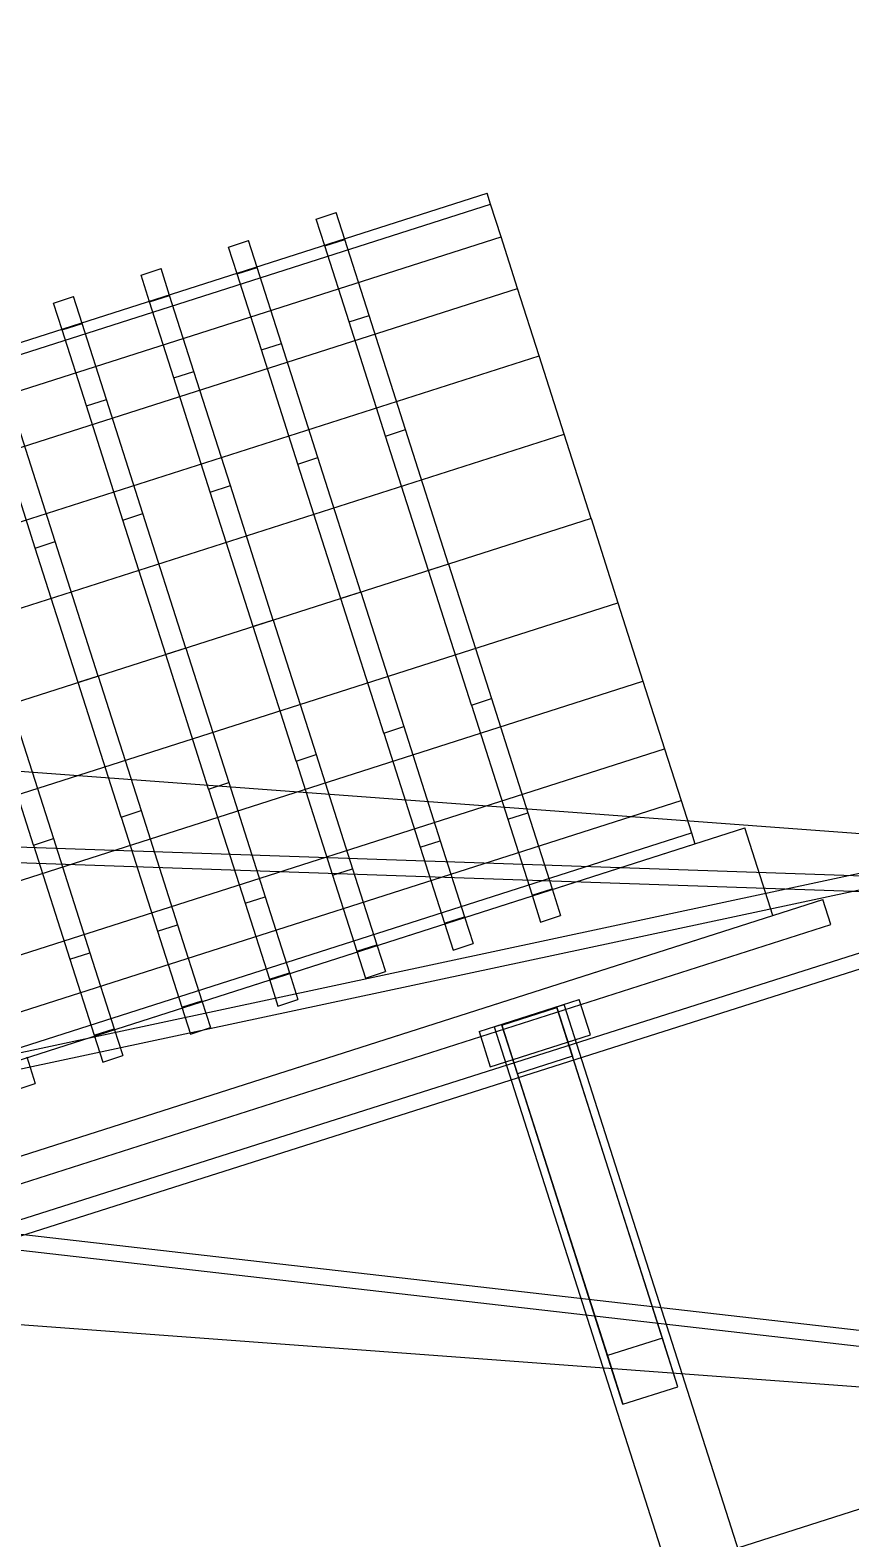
# Model space of a CAD drawing. Header units: millimetres. Extents: x -1970 to 34302, y -65268 to 6837.
# Drawn here: x 10329 to 10641, y 3353 to 3927 of the extents above; entities that cross this region are included whole.
import ezdxf

# ---------------------------------------------------------------- set-up
doc = ezdxf.new("R2010")
doc.units = ezdxf.units.MM
doc.layers.add('COTAS_P', color=1, linetype='Continuous', lineweight=0)
doc.layers.add('lateral_C01', color=7, linetype='Continuous', lineweight=0)
doc.dimstyles.new('R19_100', dxfattribs={"dimtxt": 250, "dimasz": 150, "dimexe": 150, "dimexo": 80, "dimgap": 100, "dimtad": 1, "dimtih": 1, "dimtoh": 1, "dimdsep": 46, "dimcen": 0.09, "dimadec": 0, "dimazin": 0, "dimtfac": 1, "dimtdec": 4, "dimtofl": 0, "dimtmove": 0, "dimatfit": 3, "dimfxl": 1, "dimtolj": 1, "dimtzin": 0, "dimarcsym": 0})

# ---------------------------------------------------------------- blocks, each defined once
blk = doc.blocks.new('*D0')
at = {"layer": 'COTAS_P', "color": 0, "lineweight": -2, "transparency": 16777216}
for p, q in [((10965.26, 3566.26), (10670.01, 4490.23)), ((1814.07, 1502.95), (10572.79, 4301.7)), ((1920.78, 676.2), (1625.54, 1600.18))]:
    blk.add_line(p, q, dxfattribs=at)
at = {"layer": 'COTAS_P', "color": 0, "transparency": 16777216}
for points in [[(10565.18, 4325.51), (10580.4, 4277.88), (10715.67, 4347.35)], [(1806.47, 1526.77), (1821.68, 1479.14), (1671.19, 1457.3)]]:
    blk.add_solid(points, dxfattribs=at)
at = {"layer": 'Defpoints', "color": 0, "transparency": 16777216}
for p in [(10715.67, 4347.35), (10989.61, 3490.06), (1945.13, 600)]:
    blk.add_point(p, dxfattribs=at)

msp = doc.modelspace()

# ---------------------------------------------------------------- linework, layer by layer
at = {"layer": 'lateral_C01'}
for p, q in [((10045.282, 3718.462), (10502.507, 3864.562)), ((10503.855, 3860.343), (10502.507, 3864.562)), ((10046.63, 3714.242), (10503.855, 3860.343)), ((10437.425, 3854.685), (10445.046, 3857.12)), ((10448.299, 3846.939), (10445.046, 3857.12)), ((10507.808, 3847.972), (10503.855, 3860.343)), ((10440.678, 3844.504), (10437.425, 3854.685)), ((10050.583, 3701.871), (10507.808, 3847.972)), ((10404.086, 3844.031), (10411.706, 3846.466)), ((10407.339, 3833.851), (10404.086, 3844.031)), ((10414.959, 3836.286), (10411.706, 3846.466)), ((10440.678, 3844.504), (10448.299, 3846.939)), ((10449.942, 3815.513), (10440.678, 3844.504)), ((10457.562, 3817.949), (10448.299, 3846.939)), ((10514.096, 3828.293), (10507.808, 3847.972)), ((10370.747, 3833.378), (10378.367, 3835.813)), ((10374, 3823.198), (10370.747, 3833.378)), ((10381.62, 3825.633), (10378.367, 3835.813)), ((10407.339, 3833.851), (10414.959, 3836.286)), ((10416.603, 3804.86), (10407.339, 3833.851)), ((10424.223, 3807.295), (10414.959, 3836.286)), ((10056.871, 3682.192), (10514.096, 3828.293)), ((10522.291, 3802.647), (10514.096, 3828.293)), ((10337.407, 3822.725), (10345.028, 3825.16)), ((10340.66, 3812.545), (10337.407, 3822.725)), ((10348.281, 3814.98), (10345.028, 3825.16)), ((10374, 3823.198), (10381.62, 3825.633)), ((10383.263, 3794.207), (10374, 3823.198)), ((10390.884, 3796.642), (10381.62, 3825.633)), ((10340.66, 3812.545), (10348.281, 3814.98)), ((10357.544, 3785.989), (10348.281, 3814.98)), ((10449.942, 3815.513), (10457.562, 3817.949)), ((10463.806, 3772.126), (10449.942, 3815.513)), ((10471.426, 3774.561), (10457.562, 3817.949)), ((10349.924, 3783.554), (10340.66, 3812.545)), ((10416.603, 3804.86), (10424.223, 3807.295)), ((10430.467, 3761.473), (10416.603, 3804.86)), ((10438.087, 3763.908), (10424.223, 3807.295)), ((10065.066, 3656.546), (10522.291, 3802.647)), ((10531.834, 3772.781), (10522.291, 3802.647)), ((10383.263, 3794.207), (10390.884, 3796.642)), ((10397.127, 3750.819), (10383.263, 3794.207)), ((10404.748, 3753.254), (10390.884, 3796.642)), ((10349.924, 3783.554), (10357.544, 3785.989)), ((10363.788, 3740.166), (10349.924, 3783.554)), ((10371.408, 3742.601), (10357.544, 3785.989)), ((10338.069, 3731.948), (10324.205, 3775.336)), ((10074.61, 3626.68), (10531.834, 3772.781)), ((10330.449, 3729.513), (10316.585, 3772.901)), ((10463.806, 3772.126), (10471.426, 3774.561)), ((10480.16, 3720.946), (10463.806, 3772.126)), ((10487.78, 3723.381), (10471.426, 3774.561)), ((10542.076, 3740.731), (10531.834, 3772.781)), ((10430.467, 3761.473), (10438.087, 3763.908)), ((10454.441, 3712.728), (10438.087, 3763.908)), ((10446.82, 3710.293), (10430.467, 3761.473)), ((10397.127, 3750.819), (10404.748, 3753.254)), ((10421.102, 3702.075), (10404.748, 3753.254)), ((10413.481, 3699.64), (10397.127, 3750.819)), ((10542.076, 3740.731), (10084.851, 3594.63)), ((10363.788, 3740.166), (10371.408, 3742.601)), ((10380.142, 3688.987), (10363.788, 3740.166)), ((10387.762, 3691.422), (10371.408, 3742.601)), ((10542.076, 3740.731), (10552.317, 3708.681)), ((10330.449, 3729.513), (10338.069, 3731.948)), ((10346.803, 3678.334), (10330.449, 3729.513)), ((10354.423, 3680.769), (10338.069, 3731.948)), ((10487.78, 3723.381), (10480.16, 3720.946)), ((10487.78, 3723.381), (10504.134, 3672.202)), ((10496.514, 3669.767), (10480.16, 3720.946)), ((10454.441, 3712.728), (10446.82, 3710.293)), ((10454.441, 3712.728), (10470.795, 3661.549)), ((10095.092, 3562.58), (10552.317, 3708.681)), ((10463.174, 3659.114), (10446.82, 3710.293)), ((10552.317, 3708.681), (10561.86, 3678.815)), ((10421.102, 3702.075), (10413.481, 3699.64)), ((10421.102, 3702.075), (10437.455, 3650.895)), ((10429.835, 3648.46), (10413.481, 3699.64)), ((10387.762, 3691.422), (10380.142, 3688.987)), ((10396.496, 3637.807), (10380.142, 3688.987)), ((10387.762, 3691.422), (10404.116, 3640.242)), ((10104.635, 3532.714), (10561.86, 3678.815)), ((10354.423, 3680.769), (10346.803, 3678.334)), ((10363.156, 3627.154), (10346.803, 3678.334)), ((10354.423, 3680.769), (10370.777, 3629.589)), ((10561.86, 3678.815), (10570.055, 3653.168)), ((10496.514, 3669.767), (10504.134, 3672.202)), ((10504.134, 3672.202), (10517.998, 3628.814)), ((9997.359, 3668.905), (10997.373, 3594.768)), ((10933.298, 3667.327), (10240.252, 3519.393)), ((10261.09, 3453.794), (10933.298, 3667.327)), ((10329.817, 3616.501), (10313.463, 3667.68)), ((10321.084, 3670.115), (10337.437, 3618.936)), ((10496.514, 3669.767), (10510.378, 3626.379)), ((10242.069, 3513.674), (10935.115, 3661.608)), ((10935.115, 3661.608), (10262.907, 3448.075)), ((10463.174, 3659.114), (10470.795, 3661.549)), ((10470.795, 3661.549), (10484.659, 3618.161)), ((10463.174, 3659.114), (10477.038, 3615.726)), ((10112.83, 3507.068), (10570.055, 3653.168)), ((10429.835, 3648.46), (10437.455, 3650.895)), ((10429.835, 3648.46), (10443.699, 3605.073)), ((10437.455, 3650.895), (10451.319, 3607.508)), ((10570.055, 3653.168), (10576.343, 3633.489)), ((10396.496, 3637.807), (10404.116, 3640.242)), ((10396.496, 3637.807), (10410.36, 3594.419)), ((10404.116, 3640.242), (10417.98, 3596.854)), ((10119.119, 3487.389), (10576.343, 3633.489)), ((10576.343, 3633.489), (10580.296, 3621.118)), ((9991.743, 3627.156), (10993.122, 3592.996)), ((10363.156, 3627.154), (10370.777, 3629.589)), ((10363.156, 3627.154), (10377.02, 3583.766)), ((10370.777, 3629.589), (10384.641, 3586.201)), ((10510.378, 3626.379), (10517.998, 3628.814)), ((10510.378, 3626.379), (10519.641, 3597.388)), ((10517.998, 3628.814), (10527.262, 3599.823)), ((9991.539, 3621.159), (10992.917, 3586.999)), ((10105.369, 3464.711), (10600.696, 3622.987)), ((10123.071, 3475.018), (10580.296, 3621.118)), ((10580.296, 3621.118), (10581.645, 3616.899)), ((10611.349, 3589.647), (10600.696, 3622.987)), ((10124.42, 3470.798), (10581.645, 3616.899)), ((10329.817, 3616.501), (10337.437, 3618.936)), ((10329.817, 3616.501), (10343.681, 3573.113)), ((10337.437, 3618.936), (10351.301, 3575.548)), ((10477.038, 3615.726), (10484.659, 3618.161)), ((10477.038, 3615.726), (10486.302, 3586.735)), ((10484.659, 3618.161), (10493.922, 3589.17)), ((10443.699, 3605.073), (10451.319, 3607.508)), ((10443.699, 3605.073), (10452.963, 3576.082)), ((10451.319, 3607.508), (10460.583, 3578.517)), ((10410.36, 3594.419), (10417.98, 3596.854)), ((10417.98, 3596.854), (10427.244, 3567.864)), ((10519.641, 3597.388), (10527.262, 3599.823)), ((10519.641, 3597.388), (10522.894, 3587.208)), ((10527.262, 3599.823), (10530.515, 3589.643)), ((9906.46, 3364.409), (10630.4, 3595.735)), ((10410.36, 3594.419), (10419.623, 3565.429)), ((10633.444, 3586.209), (10630.4, 3595.735)), ((9909.504, 3354.883), (10633.444, 3586.209)), ((10116.022, 3431.371), (10611.349, 3589.647)), ((10377.02, 3583.766), (10384.641, 3586.201)), ((10384.641, 3586.201), (10393.904, 3557.211)), ((10486.302, 3586.735), (10493.922, 3589.17)), ((10486.302, 3586.735), (10489.555, 3576.555)), ((10493.922, 3589.17), (10497.175, 3578.99)), ((10522.894, 3587.208), (10530.515, 3589.643)), ((10377.02, 3583.766), (10386.284, 3554.775)), ((10343.681, 3573.113), (10351.301, 3575.548)), ((10351.301, 3575.548), (10360.565, 3546.557)), ((10452.963, 3576.082), (10460.583, 3578.517)), ((10452.963, 3576.082), (10456.216, 3565.902)), ((10460.583, 3578.517), (10463.836, 3568.337)), ((10489.555, 3576.555), (10497.175, 3578.99)), ((10343.681, 3573.113), (10352.945, 3544.122)), ((10456.216, 3565.902), (10463.836, 3568.337)), ((10419.623, 3565.429), (10427.244, 3567.864)), ((10419.623, 3565.429), (10422.876, 3555.248)), ((10427.244, 3567.864), (10430.497, 3557.683)), ((10386.284, 3554.775), (10393.904, 3557.211)), ((10393.904, 3557.211), (10397.157, 3547.03)), ((10422.876, 3555.248), (10430.497, 3557.683)), ((10499.478, 3545.502), (10537.58, 3557.677)), ((10541.841, 3544.341), (10537.58, 3557.677)), ((10386.284, 3554.775), (10389.537, 3544.595)), ((10505.193, 3547.328), (10531.864, 3555.85)), ((10508.134, 3547.981), (10529.09, 3554.678)), ((10529.09, 3554.678), (10535.011, 3536.146)), ((10569.267, 3428.941), (10529.09, 3554.678)), ((10600.349, 3341.526), (10531.864, 3555.85)), ((10352.945, 3544.122), (10360.565, 3546.557)), ((10360.565, 3546.557), (10363.818, 3536.377)), ((10389.537, 3544.595), (10397.157, 3547.03)), ((10499.478, 3545.502), (10503.739, 3532.166)), ((10505.193, 3547.328), (10573.678, 3333.004)), ((10514.055, 3529.45), (10508.134, 3547.981)), ((10508.134, 3547.981), (10548.311, 3422.244)), ((10352.945, 3544.122), (10356.198, 3533.942)), ((10503.739, 3532.166), (10541.841, 3544.341)), ((10327.226, 3535.904), (10330.479, 3525.724)), ((10356.198, 3533.942), (10363.818, 3536.377)), ((10535.011, 3536.146), (10514.055, 3529.45)), ((10575.189, 3410.409), (10535.011, 3536.146)), ((10554.233, 3403.713), (10514.055, 3529.45)), ((10322.858, 3523.289), (10330.479, 3525.724)), ((9983.117, 3507.562), (10978.585, 3393.684)), ((9982.435, 3501.601), (10977.904, 3387.723)), ((9981.833, 3459.48), (10981.847, 3385.343)), ((10569.267, 3428.941), (10548.311, 3422.244)), ((10575.189, 3410.409), (10569.267, 3428.941)), ((10548.311, 3422.244), (10554.233, 3403.713)), ((10554.233, 3403.713), (10575.189, 3410.409)), ((10332.152, 3264.226), (10656.02, 3367.714))]:
    msp.add_line(p, q, dxfattribs=at)

# ---------------------------------------------------------------- dimensions: what is measured, and where the dimension line sits
at = {"layer": 'COTAS_P'}
dim = msp.add_aligned_dim(p1=(1945.131, 600), p2=(10989.61, 3490.056), distance=900, text='<> P', dimstyle='R19_100', dxfattribs=at)
dim.commit()
dim.dimension.update_dxf_attribs({"geometry": '*D0', "text_midpoint": (6193.431, 2902.324)})

doc.saveas('drawing.dxf')
